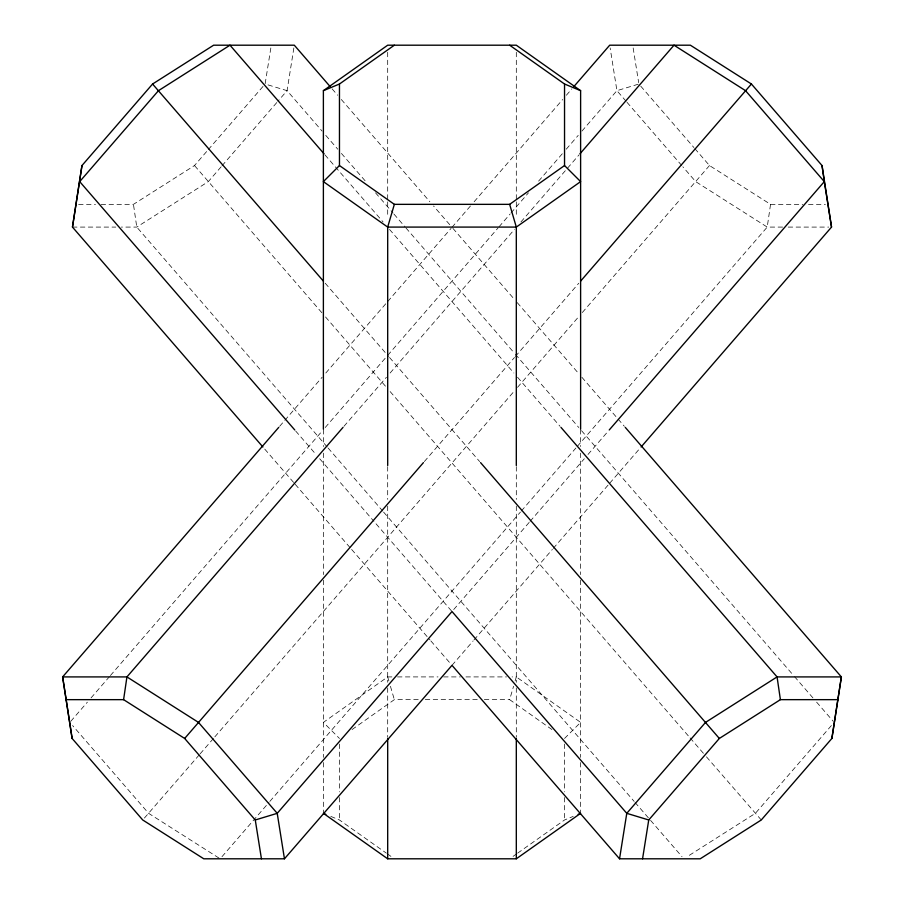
<?xml version="1.0" encoding="UTF-8"?>
<svg xmlns="http://www.w3.org/2000/svg" width="904" height="904" viewBox="0 0 904 904"><rect width="100%" height="100%" fill="white"/><g stroke="black" fill="none" stroke-linecap="round" stroke-linejoin="round"><path stroke-width="0.68" stroke-dasharray="4.52 3.39" d="M694.826 148.595L709.493 165.545L770.547 204.349L767.225 227.085L576.797 446.971M270.838 47.968L265.109 84.015L287.077 90.671L322.084 131.103M293.856 47.957L287.077 90.671L277.912 101.248M551.96 729.562L509.653 699.651L513.562 686.272M515.133 680.927L516.308 676.915L512.116 676.915M709.493 165.545L582.153 312.716M101.112 204.349L133.453 204.349L194.507 165.545L207.344 150.719M208.259 149.657L263.279 86.129M221.13 166.811L208.315 181.614L136.775 227.085L121.396 227.085M222.045 165.76L276.997 102.31M279.641 426.315L322.129 377.262M325.813 373.002L386.765 302.625M387.692 301.552L451.085 228.362M470.442 205.999L452 227.299L433.558 205.999M474.137 201.739L562.672 99.508M566.356 95.248L571.893 88.863M70.772 721.313L87.372 702.159M91.055 697.899L109.497 676.61M110.412 675.537L322.457 430.688M325.225 427.502L386.776 356.436M387.692 355.374L498.07 227.921M498.985 226.859L510.048 214.09M510.963 213.028L528.478 192.812M538.614 181.105L562.57 153.443M566.254 149.183L578.232 135.363M581.916 131.103L616.923 90.671L638.891 84.015M343.949 426.315L386.437 377.262M390.121 373.002L514.466 229.424M520.919 221.977L579.023 154.889M424.338 461.56L514.466 357.498M515.393 356.436L578.775 283.234M199.208 754.908L142.73 819.984M200.123 753.846L213.92 737.913M214.836 736.85L513.845 391.59M517.54 387.33L578.458 316.976M221.988 856.676L268.94 802.458M269.855 801.396L520.41 512.093M521.325 511.02L575.871 448.045M529.168 522.41L452 611.522L374.832 522.41M530.083 521.348L584.312 458.746M587.995 454.475L608.313 431.027M452 665.333L473.131 640.936M474.046 639.874L552.355 549.451M553.282 548.378L608.754 484.341M609.669 483.267L639.252 449.107M831.397 725.55L755.394 813.329L687.368 856.563M564.537 738.455L580.617 722.386L516.308 676.915M391.884 676.915L387.692 676.915L323.383 722.386L339.463 738.455M352.04 729.562L394.347 699.651L419.659 699.651M513.077 856.37L516.512 853.952M517.653 853.139L564.537 819.984L573.192 816.402M78.614 204.349L95.485 204.349M770.547 204.349L802.888 204.349M808.515 204.349L825.386 204.349M72.467 227.085L115.802 227.085M782.604 227.085L767.225 227.085L695.684 181.614L682.87 166.811M788.198 227.085L828.731 227.085M397.477 676.915L438.022 676.915M443.615 676.915L460.385 676.915M465.978 676.915L506.522 676.915M425.287 699.651L478.713 699.651M484.341 699.651L509.653 699.651M330.807 816.402L339.463 819.984L386.347 853.139M218.971 858.054L148.606 813.329L72.602 725.55M387.488 853.952L390.923 856.37M761.27 819.984L704.792 754.908M640.721 86.129L693.91 147.544M626.088 101.248L616.923 90.671L610.144 47.957M627.003 102.31L681.955 165.76M332.107 88.863L337.644 95.248M341.328 99.508L429.863 201.739M452.915 228.362L514.466 299.427M517.235 302.625L578.187 373.002M581.871 377.262L624.359 426.315M325.768 135.363L337.746 149.183M341.429 153.443L365.385 181.105M375.522 192.812L393.037 213.028M393.952 214.09L405.015 226.859M405.93 227.921L514.466 353.249M515.393 354.311L578.775 427.502M581.543 430.688L793.588 675.537M794.503 676.61L812.945 697.899M816.628 702.159L833.228 721.313M324.977 154.889L383.081 221.977M389.534 229.424L513.879 373.002M517.563 377.262L560.051 426.315M325.225 283.234L388.607 356.436M389.534 357.498L479.662 461.56M321.847 312.716L194.507 165.545M325.542 316.976L386.46 387.33M390.155 391.59L689.164 736.85M690.08 737.913L703.877 753.846M327.203 446.971L136.775 227.085L133.453 204.349M328.129 448.045L382.674 511.02M383.59 512.093L634.145 801.396M635.06 802.458L682.011 856.676M295.687 431.027L316.004 454.475M319.688 458.746L373.917 521.348M264.748 449.107L294.331 483.267M295.246 484.341L350.718 548.378M351.645 549.451L429.954 639.874M430.869 640.936L451.085 664.27M387.692 676.915L388.867 680.927M390.438 686.272L394.347 699.651M633.162 47.968L638.665 82.626M580.617 429.626L580.617 446.519M580.617 453.153L580.617 574.594M580.617 580.232L580.617 757.36M580.617 762.524L580.617 813.329M564.537 744.082L564.537 791.87M564.537 797.497L564.537 819.984M516.308 52.262L516.308 200.473M516.308 201.886L516.308 217.412M516.308 466.656L516.308 499.381M516.308 506.161L516.308 682.283M516.308 687.933L516.308 737.359M387.692 52.262L387.692 200.473M387.692 201.886L387.692 217.412M387.692 466.656L387.692 499.381M387.692 506.161L387.692 682.283M387.692 687.933L387.692 737.359M339.463 744.082L339.463 791.87M339.463 797.497L339.463 819.984M323.383 429.626L323.383 446.519M323.383 453.153L323.383 574.594M323.383 580.232L323.383 757.36M323.383 762.524L323.383 813.329"/><path stroke-width="1.36" d="M330.265 86.727L294.297 45.2L213.626 45.2L152.573 84.015L81.97 165.545L72.467 227.085L262.894 446.971M278.726 427.389L62.625 676.915L72.117 738.455L142.73 819.984L203.784 858.8L284.455 858.8L452 665.333L619.545 858.8L700.216 858.8L761.27 819.984L831.883 738.455L841.375 676.915L625.274 427.389M72.467 227.085L81.97 165.545M261.437 858.8L255.267 819.984L184.665 738.455L123.599 699.651L126.933 676.915L343.023 427.389M831.883 738.455L841.375 676.915L777.067 676.915L705.538 722.386L626.777 813.329L619.545 858.8M642.563 858.8L648.733 819.984L719.335 738.455L780.401 699.651L838.042 699.651M394.347 45.2L339.463 84.015L339.463 165.545L394.347 204.349L387.692 227.085L387.692 465.515M184.665 738.455L423.422 462.633M573.735 86.727L609.703 45.2L690.374 45.2L751.427 84.015L822.03 165.545L831.533 227.085L641.106 446.971M579.939 153.816L674.011 45.2L745.54 90.671L824.301 181.614L831.533 227.085M580.617 281.11L751.427 84.015M609.228 429.965L824.301 181.614L822.03 165.545M339.463 165.545L323.383 181.614L387.692 227.085L516.308 227.085L580.617 181.614L564.537 165.545L564.537 84.015L509.653 45.2M323.383 429.242L323.383 90.671L387.692 45.2L516.308 45.2L580.617 90.671L580.617 429.242M394.347 204.349L509.653 204.349L564.537 165.545M325.858 814.357L323.383 813.329L387.692 858.8L516.308 858.8L580.617 813.329L578.142 814.357M323.383 90.671L339.463 84.015M255.267 819.984L277.223 813.329L452 611.522L626.777 813.329L648.733 819.984M65.958 699.651L123.599 699.651M564.537 84.015L580.617 90.671M152.573 84.015L323.383 281.11M324.061 153.816L229.989 45.2L158.46 90.671L79.699 181.614L294.772 429.965M560.977 427.389L777.067 676.915L780.401 699.651M480.578 462.633L719.335 738.455M509.653 204.349L516.308 227.085L516.308 465.515M284.455 858.8L277.223 813.329L198.462 722.386L126.933 676.915L62.625 676.915L72.117 738.455M516.308 738.771L516.308 858.8M387.692 738.771L387.692 858.8"/></g></svg>
